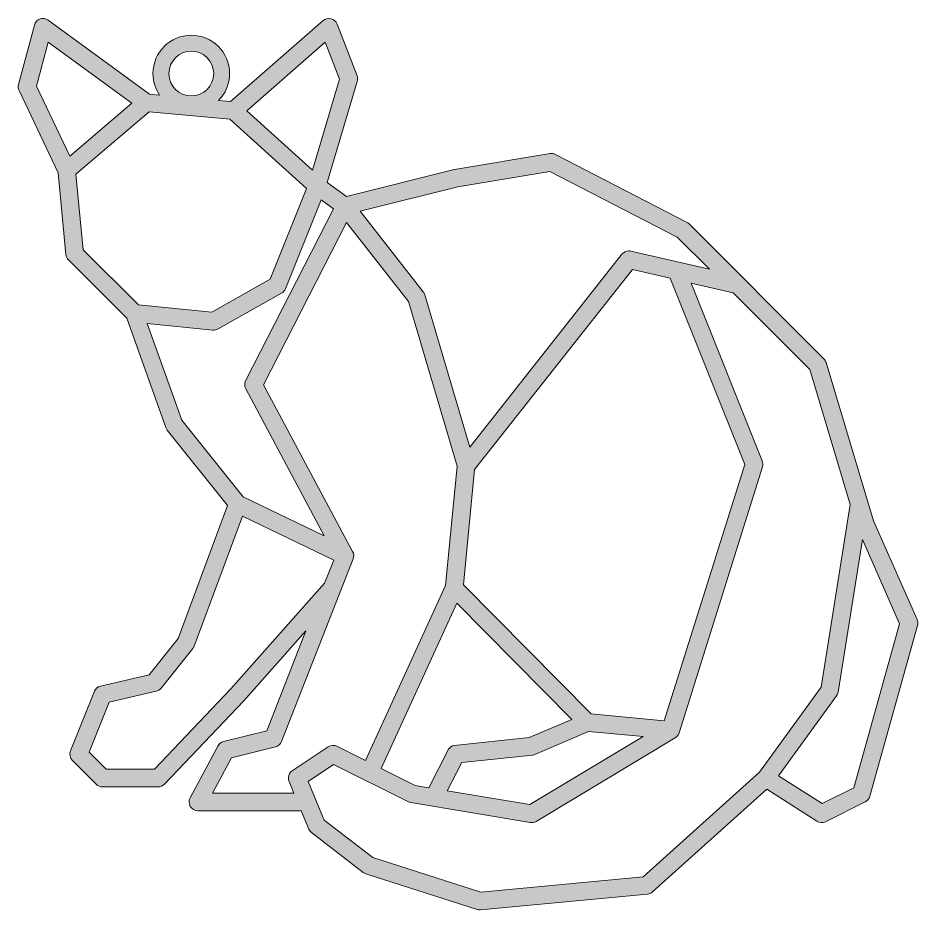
# Model space of a CAD drawing. Extents: x 5 to 4381, y -984 to -15.
# Drawn here: x 2676.1 to 2915.9, y -428.1 to -190.5 of the extents above; entities that cross this region are included whole.
import ezdxf

# ---------------------------------------------------------------- set-up
doc = ezdxf.new("R2010")
doc.units = 0
doc.header["$MEASUREMENT"] = 0
doc.layers.add('Layer 1', color=7, linetype='Continuous')

msp = doc.modelspace()

# ---------------------------------------------------------------- hatches: boundary and pattern name
at = {"layer": 'Layer 1', "true_color": 0xd0d1d3}
h = msp.add_hatch(color=254, dxfattribs=at)
h.dxf.hatch_style = 2
edge = h.paths.add_edge_path()
edge.add_spline(control_points=[(2686.81, -231.71), (2686.81, -231.71), (2688.88, -253.51), (2688.88, -253.51), (2688.94, -254.06), (2689.18, -254.57), (2689.57, -254.96), (2689.57, -254.96), (2705.06, -270.45), (2705.06, -270.45), (2705.06, -270.45), (2715.46, -299.58), (2715.46, -299.58), (2715.47, -299.59), (2715.47, -299.6), (2715.47, -299.6), (2715.56, -299.84), (2715.68, -300.06), (2715.84, -300.26), (2715.84, -300.26), (2731.94, -320.39), (2731.94, -320.39), (2731.94, -320.39), (2718.78, -355.82), (2718.78, -355.82), (2718.78, -355.82), (2711.06, -365.47), (2711.06, -365.47), (2711.06, -365.47), (2698.1, -368.46), (2698.1, -368.46), (2697.36, -368.63), (2696.74, -369.15), (2696.45, -369.87), (2696.45, -369.87), (2690.1, -385.75), (2690.1, -385.75), (2689.75, -386.62), (2689.95, -387.61), (2690.62, -388.28), (2690.62, -388.28), (2696.97, -394.63), (2696.97, -394.63), (2697.41, -395.08), (2698, -395.32), (2698.63, -395.32), (2698.63, -395.32), (2713.45, -395.32), (2713.45, -395.32), (2714.08, -395.32), (2714.7, -395.06), (2715.14, -394.6), (2715.14, -394.6), (2736.31, -372.37), (2736.31, -372.37), (2736.31, -372.37), (2752.8, -353.78), (2752.8, -353.78), (2752.8, -353.78), (2742.39, -380.4), (2742.39, -380.4), (2742.39, -380.4), (2730.86, -383.28), (2730.86, -383.28), (2730.22, -383.44), (2729.68, -383.87), (2729.36, -384.45), (2729.36, -384.45), (2721.96, -398.2), (2721.96, -398.2), (2721.57, -398.93), (2721.59, -399.82), (2722.01, -400.53), (2722.43, -401.23), (2723.2, -401.67), (2724.03, -401.67), (2724.03, -401.67), (2751.56, -401.67), (2751.56, -401.67), (2751.56, -401.67), (2753.6, -406.57), (2753.6, -406.57), (2753.76, -406.94), (2754.01, -407.27), (2754.33, -407.52), (2754.33, -407.52), (2768.1, -418.11), (2768.1, -418.11), (2768.3, -418.27), (2768.53, -418.4), (2768.79, -418.48), (2768.79, -418.48), (2798.44, -428.01), (2798.44, -428.01), (2798.69, -428.09), (2798.92, -428.12), (2799.16, -428.12), (2799.2, -428.12), (2799.28, -428.12), (2799.32, -428.12), (2799.32, -428.12), (2843.82, -423.88), (2843.82, -423.88), (2844.32, -423.83), (2844.8, -423.62), (2845.17, -423.29), (2845.17, -423.29), (2875.58, -395.92), (2875.58, -395.92), (2875.58, -395.92), (2888.89, -404.47), (2888.89, -404.47), (2889.58, -404.92), (2890.47, -404.96), (2891.21, -404.6), (2891.21, -404.6), (2901.79, -399.31), (2901.79, -399.31), (2902.38, -399.01), (2902.82, -398.47), (2903, -397.84), (2903, -397.84), (2915.7, -352.33), (2915.7, -352.33), (2915.85, -351.81), (2915.81, -351.25), (2915.59, -350.75), (2915.59, -350.75), (2904.01, -324.43), (2904.01, -324.43), (2904.01, -324.43), (2891.35, -282.25), (2891.35, -282.25), (2891.24, -281.88), (2891.04, -281.53), (2890.76, -281.26), (2890.76, -281.26), (2854.79, -245.28), (2854.79, -245.28), (2854.61, -245.11), (2854.42, -244.97), (2854.2, -244.85), (2854.2, -244.85), (2819.28, -226.86), (2819.28, -226.86), (2818.83, -226.63), (2818.33, -226.55), (2817.83, -226.63), (2817.83, -226.63), (2792.42, -230.87), (2792.42, -230.87), (2792.38, -230.87), (2792.31, -230.89), (2792.27, -230.9), (2792.27, -230.9), (2763.66, -238.05), (2763.66, -238.05), (2763.66, -238.05), (2758.5, -234.36), (2758.5, -234.36), (2758.5, -234.36), (2766.49, -207.4), (2766.49, -207.4), (2766.64, -206.92), (2766.62, -206.38), (2766.43, -205.89), (2766.43, -205.89), (2761.14, -192.13), (2761.14, -192.13), (2760.87, -191.42), (2760.26, -190.88), (2759.51, -190.7), (2758.77, -190.51), (2757.98, -190.7), (2757.41, -191.2), (2757.41, -191.2), (2732.76, -212.77), (2732.76, -212.77), (2732.76, -212.77), (2729.53, -212.47), (2729.53, -212.47), (2731.35, -210.63), (2732.48, -208.1), (2732.48, -205.3), (2732.48, -199.67), (2727.9, -195.09), (2722.27, -195.09), (2716.64, -195.09), (2712.06, -199.67), (2712.06, -205.3), (2712.06, -207.43), (2712.72, -209.41), (2713.84, -211.05), (2713.84, -211.05), (2711.13, -210.8), (2711.13, -210.8), (2711.13, -210.8), (2684.15, -191.08), (2684.15, -191.08), (2683.52, -190.62), (2682.71, -190.5), (2681.98, -190.76), (2681.24, -191.02), (2680.69, -191.62), (2680.49, -192.37), (2680.49, -192.37), (2676.25, -208.24), (2676.25, -208.24), (2676.11, -208.78), (2676.17, -209.35), (2676.4, -209.85), (2676.4, -209.85), (2686.81, -231.71), (2686.81, -231.71)], knot_values=[0, 0, 0, 0, 1, 1, 1, 2, 2, 2, 3, 3, 3, 4, 4, 4, 5, 5, 5, 6, 6, 6, 7, 7, 7, 8, 8, 8, 9, 9, 9, 10, 10, 10, 11, 11, 11, 12, 12, 12, 13, 13, 13, 14, 14, 14, 15, 15, 15, 16, 16, 16, 17, 17, 17, 18, 18, 18, 19, 19, 19, 20, 20, 20, 21, 21, 21, 22, 22, 22, 23, 23, 23, 24, 24, 24, 25, 25, 25, 26, 26, 26, 27, 27, 27, 28, 28, 28, 29, 29, 29, 30, 30, 30, 31, 31, 31, 32, 32, 32, 33, 33, 33, 34, 34, 34, 35, 35, 35, 36, 36, 36, 37, 37, 37, 38, 38, 38, 39, 39, 39, 40, 40, 40, 41, 41, 41, 42, 42, 42, 43, 43, 43, 44, 44, 44, 45, 45, 45, 46, 46, 46, 47, 47, 47, 48, 48, 48, 49, 49, 49, 50, 50, 50, 51, 51, 51, 52, 52, 52, 53, 53, 53, 54, 54, 54, 55, 55, 55, 56, 56, 56, 57, 57, 57, 58, 58, 58, 59, 59, 59, 60, 60, 60, 61, 61, 61, 62, 62, 62, 63, 63, 63, 64, 64, 64, 65, 65, 65, 66, 66, 66, 67, 67, 67, 68, 68, 68, 69, 69, 69, 70, 70, 70, 71, 71, 71, 71], degree=3, periodic=1)
edge = h.paths.add_edge_path()
edge.add_spline(control_points=[(2722.27, -199.34), (2725.56, -199.34), (2728.24, -202.01), (2728.24, -205.3), (2728.24, -208.59), (2725.56, -211.27), (2722.27, -211.27), (2718.98, -211.27), (2716.31, -208.59), (2716.31, -205.3), (2716.31, -202.01), (2718.98, -199.34), (2722.27, -199.34)], knot_values=[0, 0, 0, 0, 1, 1, 1, 2, 2, 2, 3, 3, 3, 4, 4, 4, 4], degree=3, periodic=1)
edge = h.paths.add_edge_path()
edge.add_spline(control_points=[(2732.85, -369.19), (2732.85, -369.19), (2712.44, -390.62), (2712.44, -390.62), (2712.44, -390.62), (2699.6, -390.62), (2699.6, -390.62), (2699.6, -390.62), (2695.04, -386.06), (2695.04, -386.06), (2695.04, -386.06), (2700.36, -372.76), (2700.36, -372.76), (2700.36, -372.76), (2712.92, -369.86), (2712.92, -369.86), (2713.43, -369.75), (2713.9, -369.45), (2714.23, -369.04), (2714.23, -369.04), (2722.69, -358.46), (2722.69, -358.46), (2722.85, -358.25), (2722.97, -358.04), (2723.06, -357.81), (2723.06, -357.81), (2735.91, -323.19), (2735.91, -323.19), (2735.91, -323.19), (2760.2, -334.89), (2760.2, -334.89), (2760.2, -334.89), (2757.76, -341.1), (2757.76, -341.1), (2757.76, -341.1), (2732.85, -369.19), (2732.85, -369.19)], knot_values=[0, 0, 0, 0, 1, 1, 1, 2, 2, 2, 3, 3, 3, 4, 4, 4, 5, 5, 5, 6, 6, 6, 7, 7, 7, 8, 8, 8, 9, 9, 9, 10, 10, 10, 11, 11, 11, 12, 12, 12, 12], degree=3, periodic=1)
edge = h.paths.add_edge_path()
edge.add_spline(control_points=[(2910.95, -351.88), (2910.95, -351.88), (2898.76, -395.57), (2898.76, -395.57), (2898.76, -395.57), (2890.31, -399.79), (2890.31, -399.79), (2890.31, -399.79), (2878.71, -392.34), (2878.71, -392.34), (2878.71, -392.34), (2894.18, -371.07), (2894.18, -371.07), (2894.4, -370.77), (2894.54, -370.42), (2894.6, -370.05), (2894.6, -370.05), (2901.08, -329.45), (2901.08, -329.45), (2901.08, -329.45), (2910.95, -351.88), (2910.95, -351.88)], knot_values=[0, 0, 0, 0, 1, 1, 1, 2, 2, 2, 3, 3, 3, 4, 4, 4, 5, 5, 5, 6, 6, 6, 7, 7, 7, 7], degree=3, periodic=1)
edge = h.paths.add_edge_path()
edge.add_spline(control_points=[(2887.02, -284.16), (2887.02, -284.16), (2897.81, -320.12), (2897.81, -320.12), (2897.81, -320.12), (2890.04, -368.76), (2890.04, -368.76), (2890.04, -368.76), (2873.59, -391.39), (2873.59, -391.39), (2873.59, -391.39), (2842.6, -419.27), (2842.6, -419.27), (2842.6, -419.27), (2799.42, -423.39), (2799.42, -423.39), (2799.42, -423.39), (2770.64, -414.14), (2770.64, -414.14), (2770.64, -414.14), (2757.7, -404.19), (2757.7, -404.19), (2757.7, -404.19), (2753.4, -393.85), (2753.4, -393.85), (2753.4, -393.85), (2760.17, -389.33), (2760.17, -389.33), (2760.17, -389.33), (2780.12, -399.31), (2780.12, -399.31), (2780.32, -399.4), (2780.53, -399.48), (2780.75, -399.52), (2780.75, -399.52), (2812.53, -404.81), (2812.53, -404.81), (2813.08, -404.9), (2813.64, -404.8), (2814.11, -404.52), (2814.11, -404.52), (2851.16, -382.29), (2851.16, -382.29), (2851.66, -381.99), (2852.02, -381.52), (2852.19, -380.97), (2852.19, -380.97), (2874.41, -310.08), (2874.41, -310.08), (2874.57, -309.57), (2874.55, -309.01), (2874.36, -308.51), (2874.36, -308.51), (2855.44, -261.14), (2855.44, -261.14), (2855.44, -261.14), (2866.58, -263.72), (2866.58, -263.72), (2866.58, -263.72), (2887.02, -284.16), (2887.02, -284.16)], knot_values=[0, 0, 0, 0, 1, 1, 1, 2, 2, 2, 3, 3, 3, 4, 4, 4, 5, 5, 5, 6, 6, 6, 7, 7, 7, 8, 8, 8, 9, 9, 9, 10, 10, 10, 11, 11, 11, 12, 12, 12, 13, 13, 13, 14, 14, 14, 15, 15, 15, 16, 16, 16, 17, 17, 17, 18, 18, 18, 19, 19, 19, 20, 20, 20, 20], degree=3, periodic=1)
h.paths.add_polyline_path([(2828.8, -375.9), (2794.76, -341.5), (2797.73, -310.82), (2839.76, -257.51), (2849.86, -259.85), (2869.68, -309.47), (2848.28, -377.75)])
edge = h.paths.add_edge_path()
edge.add_spline(control_points=[(2842.61, -381.93), (2842.61, -381.93), (2812.45, -400.03), (2812.45, -400.03), (2812.45, -400.03), (2790.41, -396.36), (2790.41, -396.36), (2790.41, -396.36), (2794.31, -388.83), (2794.31, -388.83), (2794.31, -388.83), (2813.23, -386.84), (2813.23, -386.84), (2813.42, -386.82), (2813.6, -386.77), (2813.78, -386.69), (2813.78, -386.69), (2828.1, -380.55), (2828.1, -380.55), (2828.1, -380.55), (2842.61, -381.93), (2842.61, -381.93)], knot_values=[0, 0, 0, 0, 1, 1, 1, 2, 2, 2, 3, 3, 3, 4, 4, 4, 5, 5, 5, 6, 6, 6, 7, 7, 7, 7], degree=3, periodic=1)
edge = h.paths.add_edge_path()
edge.add_spline(control_points=[(2823.63, -377.36), (2823.63, -377.36), (2812.31, -382.2), (2812.31, -382.2), (2812.31, -382.2), (2792.32, -384.31), (2792.32, -384.31), (2791.68, -384.38), (2791.13, -384.76), (2790.83, -385.32), (2790.83, -385.32), (2785.53, -395.55), (2785.53, -395.55), (2785.53, -395.55), (2781.9, -394.94), (2781.9, -394.94), (2781.9, -394.94), (2772.89, -390.43), (2772.89, -390.43), (2772.89, -390.43), (2793.01, -346.42), (2793.01, -346.42), (2793.01, -346.42), (2823.63, -377.36), (2823.63, -377.36)], knot_values=[0, 0, 0, 0, 1, 1, 1, 2, 2, 2, 3, 3, 3, 4, 4, 4, 5, 5, 5, 6, 6, 6, 7, 7, 7, 8, 8, 8, 8], degree=3, periodic=1)
edge = h.paths.add_edge_path()
edge.add_spline(control_points=[(2793.29, -235.49), (2793.29, -235.49), (2817.82, -231.4), (2817.82, -231.4), (2817.82, -231.4), (2851.72, -248.86), (2851.72, -248.86), (2851.72, -248.86), (2860.29, -257.44), (2860.29, -257.44), (2860.29, -257.44), (2839.37, -252.59), (2839.37, -252.59), (2839.19, -252.55), (2839.02, -252.53), (2838.84, -252.53), (2838.13, -252.53), (2837.44, -252.85), (2836.99, -253.43), (2836.99, -253.43), (2796.49, -304.8), (2796.49, -304.8), (2796.49, -304.8), (2784.48, -264.26), (2784.48, -264.26), (2784.39, -263.97), (2784.26, -263.71), (2784.07, -263.48), (2784.07, -263.48), (2767.26, -242), (2767.26, -242), (2767.26, -242), (2793.29, -235.49), (2793.29, -235.49)], knot_values=[0, 0, 0, 0, 1, 1, 1, 2, 2, 2, 3, 3, 3, 4, 4, 4, 5, 5, 5, 6, 6, 6, 7, 7, 7, 8, 8, 8, 9, 9, 9, 10, 10, 10, 11, 11, 11, 11], degree=3, periodic=1)
edge = h.paths.add_edge_path()
edge.add_spline(control_points=[(2780.1, -266.03), (2780.1, -266.03), (2793.09, -309.9), (2793.09, -309.9), (2793.09, -309.9), (2790.02, -341.65), (2790.02, -341.65), (2790.02, -341.65), (2768.68, -388.33), (2768.68, -388.33), (2768.68, -388.33), (2761.06, -384.52), (2761.06, -384.52), (2760.3, -384.14), (2759.41, -384.2), (2758.71, -384.66), (2758.71, -384.66), (2749.18, -391.01), (2749.18, -391.01), (2748.25, -391.63), (2747.88, -392.84), (2748.31, -393.87), (2748.31, -393.87), (2749.6, -396.97), (2749.6, -396.97), (2749.6, -396.97), (2727.96, -396.97), (2727.96, -396.97), (2727.96, -396.97), (2733.01, -387.59), (2733.01, -387.59), (2733.01, -387.59), (2744.7, -384.67), (2744.7, -384.67), (2745.44, -384.48), (2746.05, -383.95), (2746.32, -383.25), (2746.32, -383.25), (2765.37, -334.57), (2765.37, -334.57), (2765.62, -333.93), (2765.58, -333.22), (2765.25, -332.61), (2765.25, -332.61), (2741.49, -288.19), (2741.49, -288.19), (2741.49, -288.19), (2763.6, -244.94), (2763.6, -244.94), (2763.6, -244.94), (2780.1, -266.03), (2780.1, -266.03)], knot_values=[0, 0, 0, 0, 1, 1, 1, 2, 2, 2, 3, 3, 3, 4, 4, 4, 5, 5, 5, 6, 6, 6, 7, 7, 7, 8, 8, 8, 9, 9, 9, 10, 10, 10, 11, 11, 11, 12, 12, 12, 13, 13, 13, 14, 14, 14, 15, 15, 15, 16, 16, 16, 17, 17, 17, 17], degree=3, periodic=1)
edge = h.paths.add_edge_path()
edge.add_spline(control_points=[(2760.16, -241.33), (2760.16, -241.33), (2736.75, -287.14), (2736.75, -287.14), (2736.4, -287.83), (2736.41, -288.64), (2736.77, -289.32), (2736.77, -289.32), (2757.71, -328.47), (2757.71, -328.47), (2757.71, -328.47), (2736.11, -318.07), (2736.11, -318.07), (2736.11, -318.07), (2719.76, -297.63), (2719.76, -297.63), (2719.76, -297.63), (2710.56, -271.87), (2710.56, -271.87), (2710.56, -271.87), (2728.03, -273.62), (2728.03, -273.62), (2728.49, -273.66), (2729, -273.56), (2729.41, -273.33), (2729.41, -273.33), (2746.34, -263.81), (2746.34, -263.81), (2746.81, -263.54), (2747.18, -263.13), (2747.37, -262.63), (2747.37, -262.63), (2756.84, -238.96), (2756.84, -238.96), (2756.84, -238.96), (2760.16, -241.33), (2760.16, -241.33)], knot_values=[0, 0, 0, 0, 1, 1, 1, 2, 2, 2, 3, 3, 3, 4, 4, 4, 5, 5, 5, 6, 6, 6, 7, 7, 7, 8, 8, 8, 9, 9, 9, 10, 10, 10, 11, 11, 11, 12, 12, 12, 12], degree=3, periodic=1)
h.paths.add_polyline_path([(2757.96, -196.96), (2761.76, -206.83), (2754.58, -231.05), (2737.09, -215.23)])
h.paths.add_polyline_path([(2732.56, -217.47), (2752.98, -235.95), (2743.32, -260.11), (2727.75, -268.87), (2708.17, -266.91), (2693.48, -252.23), (2691.56, -232.07), (2711.04, -215.51)])
h.paths.add_polyline_path([(2684.15, -196.9), (2706.48, -213.22), (2689.92, -227.3), (2681.02, -208.62)])

# ---------------------------------------------------------------- linework, layer by layer
at = {"layer": 'Layer 1', "lineweight": 0}
for points in [[(2684.15, -196.9), (2706.48, -213.22), (2689.92, -227.3), (2681.02, -208.62), (2684.15, -196.9)], [(2757.96, -196.96), (2761.76, -206.83), (2754.58, -231.05), (2737.09, -215.23), (2757.96, -196.96)], [(2732.56, -217.47), (2752.98, -235.95), (2743.32, -260.11), (2727.75, -268.87), (2708.17, -266.91), (2693.48, -252.23), (2691.56, -232.07), (2711.04, -215.51), (2732.56, -217.47)], [(2828.8, -375.9), (2794.76, -341.5), (2797.73, -310.82), (2839.76, -257.51), (2849.86, -259.85), (2869.68, -309.47), (2848.28, -377.75), (2828.8, -375.9)]]:
    msp.add_lwpolyline(points, dxfattribs=at)
for points, knots in [([(2686.81, -231.71), (2686.81, -231.71), (2688.88, -253.51), (2688.88, -253.51), (2688.94, -254.06), (2689.18, -254.57), (2689.57, -254.96), (2689.57, -254.96), (2705.06, -270.45), (2705.06, -270.45), (2705.06, -270.45), (2715.46, -299.58), (2715.46, -299.58), (2715.47, -299.59), (2715.47, -299.6), (2715.47, -299.6), (2715.56, -299.84), (2715.68, -300.06), (2715.84, -300.26), (2715.84, -300.26), (2731.94, -320.39), (2731.94, -320.39), (2731.94, -320.39), (2718.78, -355.82), (2718.78, -355.82), (2718.78, -355.82), (2711.06, -365.47), (2711.06, -365.47), (2711.06, -365.47), (2698.1, -368.46), (2698.1, -368.46), (2697.36, -368.63), (2696.74, -369.15), (2696.45, -369.87), (2696.45, -369.87), (2690.1, -385.75), (2690.1, -385.75), (2689.75, -386.62), (2689.95, -387.61), (2690.62, -388.28), (2690.62, -388.28), (2696.97, -394.63), (2696.97, -394.63), (2697.41, -395.08), (2698, -395.32), (2698.63, -395.32), (2698.63, -395.32), (2713.45, -395.32), (2713.45, -395.32), (2714.08, -395.32), (2714.7, -395.06), (2715.14, -394.6), (2715.14, -394.6), (2736.31, -372.37), (2736.31, -372.37), (2736.31, -372.37), (2752.8, -353.78), (2752.8, -353.78), (2752.8, -353.78), (2742.39, -380.4), (2742.39, -380.4), (2742.39, -380.4), (2730.86, -383.28), (2730.86, -383.28), (2730.22, -383.44), (2729.68, -383.87), (2729.36, -384.45), (2729.36, -384.45), (2721.96, -398.2), (2721.96, -398.2), (2721.57, -398.93), (2721.59, -399.82), (2722.01, -400.53), (2722.43, -401.23), (2723.2, -401.67), (2724.03, -401.67), (2724.03, -401.67), (2751.56, -401.67), (2751.56, -401.67), (2751.56, -401.67), (2753.6, -406.57), (2753.6, -406.57), (2753.76, -406.94), (2754.01, -407.27), (2754.33, -407.52), (2754.33, -407.52), (2768.1, -418.11), (2768.1, -418.11), (2768.3, -418.27), (2768.53, -418.4), (2768.79, -418.48), (2768.79, -418.48), (2798.44, -428.01), (2798.44, -428.01), (2798.69, -428.09), (2798.92, -428.12), (2799.16, -428.12), (2799.2, -428.12), (2799.28, -428.12), (2799.32, -428.12), (2799.32, -428.12), (2843.82, -423.88), (2843.82, -423.88), (2844.32, -423.83), (2844.8, -423.62), (2845.17, -423.29), (2845.17, -423.29), (2875.58, -395.92), (2875.58, -395.92), (2875.58, -395.92), (2888.89, -404.47), (2888.89, -404.47), (2889.58, -404.92), (2890.47, -404.96), (2891.21, -404.6), (2891.21, -404.6), (2901.79, -399.31), (2901.79, -399.31), (2902.38, -399.01), (2902.82, -398.47), (2903, -397.84), (2903, -397.84), (2915.7, -352.33), (2915.7, -352.33), (2915.85, -351.81), (2915.81, -351.25), (2915.59, -350.75), (2915.59, -350.75), (2904.01, -324.43), (2904.01, -324.43), (2904.01, -324.43), (2891.35, -282.25), (2891.35, -282.25), (2891.24, -281.88), (2891.04, -281.53), (2890.76, -281.26), (2890.76, -281.26), (2854.79, -245.28), (2854.79, -245.28), (2854.61, -245.11), (2854.42, -244.97), (2854.2, -244.85), (2854.2, -244.85), (2819.28, -226.86), (2819.28, -226.86), (2818.83, -226.63), (2818.33, -226.55), (2817.83, -226.63), (2817.83, -226.63), (2792.42, -230.87), (2792.42, -230.87), (2792.38, -230.87), (2792.31, -230.89), (2792.27, -230.9), (2792.27, -230.9), (2763.66, -238.05), (2763.66, -238.05), (2763.66, -238.05), (2758.5, -234.36), (2758.5, -234.36), (2758.5, -234.36), (2766.49, -207.4), (2766.49, -207.4), (2766.64, -206.92), (2766.62, -206.38), (2766.43, -205.89), (2766.43, -205.89), (2761.14, -192.13), (2761.14, -192.13), (2760.87, -191.42), (2760.26, -190.88), (2759.51, -190.7), (2758.77, -190.51), (2757.98, -190.7), (2757.41, -191.2), (2757.41, -191.2), (2732.76, -212.77), (2732.76, -212.77), (2732.76, -212.77), (2729.53, -212.47), (2729.53, -212.47), (2731.35, -210.63), (2732.48, -208.1), (2732.48, -205.3), (2732.48, -199.67), (2727.9, -195.09), (2722.27, -195.09), (2716.64, -195.09), (2712.06, -199.67), (2712.06, -205.3), (2712.06, -207.43), (2712.72, -209.41), (2713.84, -211.05), (2713.84, -211.05), (2711.13, -210.8), (2711.13, -210.8), (2711.13, -210.8), (2684.15, -191.08), (2684.15, -191.08), (2683.52, -190.62), (2682.71, -190.5), (2681.98, -190.76), (2681.24, -191.02), (2680.69, -191.62), (2680.49, -192.37), (2680.49, -192.37), (2676.25, -208.24), (2676.25, -208.24), (2676.11, -208.78), (2676.17, -209.35), (2676.4, -209.85), (2676.4, -209.85), (2686.81, -231.71), (2686.81, -231.71)], [0, 0, 0, 0, 1, 1, 1, 2, 2, 2, 3, 3, 3, 4, 4, 4, 5, 5, 5, 6, 6, 6, 7, 7, 7, 8, 8, 8, 9, 9, 9, 10, 10, 10, 11, 11, 11, 12, 12, 12, 13, 13, 13, 14, 14, 14, 15, 15, 15, 16, 16, 16, 17, 17, 17, 18, 18, 18, 19, 19, 19, 20, 20, 20, 21, 21, 21, 22, 22, 22, 23, 23, 23, 24, 24, 24, 25, 25, 25, 26, 26, 26, 27, 27, 27, 28, 28, 28, 29, 29, 29, 30, 30, 30, 31, 31, 31, 32, 32, 32, 33, 33, 33, 34, 34, 34, 35, 35, 35, 36, 36, 36, 37, 37, 37, 38, 38, 38, 39, 39, 39, 40, 40, 40, 41, 41, 41, 42, 42, 42, 43, 43, 43, 44, 44, 44, 45, 45, 45, 46, 46, 46, 47, 47, 47, 48, 48, 48, 49, 49, 49, 50, 50, 50, 51, 51, 51, 52, 52, 52, 53, 53, 53, 54, 54, 54, 55, 55, 55, 56, 56, 56, 57, 57, 57, 58, 58, 58, 59, 59, 59, 60, 60, 60, 61, 61, 61, 62, 62, 62, 63, 63, 63, 64, 64, 64, 65, 65, 65, 66, 66, 66, 67, 67, 67, 68, 68, 68, 69, 69, 69, 70, 70, 70, 71, 71, 71, 71]), ([(2722.27, -199.34), (2725.56, -199.34), (2728.24, -202.01), (2728.24, -205.3), (2728.24, -208.59), (2725.56, -211.27), (2722.27, -211.27), (2718.98, -211.27), (2716.31, -208.59), (2716.31, -205.3), (2716.31, -202.01), (2718.98, -199.34), (2722.27, -199.34)], [0, 0, 0, 0, 1, 1, 1, 2, 2, 2, 3, 3, 3, 4, 4, 4, 4]), ([(2793.29, -235.49), (2793.29, -235.49), (2817.82, -231.4), (2817.82, -231.4), (2817.82, -231.4), (2851.72, -248.86), (2851.72, -248.86), (2851.72, -248.86), (2860.29, -257.44), (2860.29, -257.44), (2860.29, -257.44), (2839.37, -252.59), (2839.37, -252.59), (2839.19, -252.55), (2839.02, -252.53), (2838.84, -252.53), (2838.13, -252.53), (2837.44, -252.85), (2836.99, -253.43), (2836.99, -253.43), (2796.49, -304.8), (2796.49, -304.8), (2796.49, -304.8), (2784.48, -264.26), (2784.48, -264.26), (2784.39, -263.97), (2784.26, -263.71), (2784.07, -263.48), (2784.07, -263.48), (2767.26, -242), (2767.26, -242), (2767.26, -242), (2793.29, -235.49), (2793.29, -235.49)], [0, 0, 0, 0, 1, 1, 1, 2, 2, 2, 3, 3, 3, 4, 4, 4, 5, 5, 5, 6, 6, 6, 7, 7, 7, 8, 8, 8, 9, 9, 9, 10, 10, 10, 11, 11, 11, 11]), ([(2760.16, -241.33), (2760.16, -241.33), (2736.75, -287.14), (2736.75, -287.14), (2736.4, -287.83), (2736.41, -288.64), (2736.77, -289.32), (2736.77, -289.32), (2757.71, -328.47), (2757.71, -328.47), (2757.71, -328.47), (2736.11, -318.07), (2736.11, -318.07), (2736.11, -318.07), (2719.76, -297.63), (2719.76, -297.63), (2719.76, -297.63), (2710.56, -271.87), (2710.56, -271.87), (2710.56, -271.87), (2728.03, -273.62), (2728.03, -273.62), (2728.49, -273.66), (2729, -273.56), (2729.41, -273.33), (2729.41, -273.33), (2746.34, -263.81), (2746.34, -263.81), (2746.81, -263.54), (2747.18, -263.13), (2747.37, -262.63), (2747.37, -262.63), (2756.84, -238.96), (2756.84, -238.96), (2756.84, -238.96), (2760.16, -241.33), (2760.16, -241.33)], [0, 0, 0, 0, 1, 1, 1, 2, 2, 2, 3, 3, 3, 4, 4, 4, 5, 5, 5, 6, 6, 6, 7, 7, 7, 8, 8, 8, 9, 9, 9, 10, 10, 10, 11, 11, 11, 12, 12, 12, 12]), ([(2780.1, -266.03), (2780.1, -266.03), (2793.09, -309.9), (2793.09, -309.9), (2793.09, -309.9), (2790.02, -341.65), (2790.02, -341.65), (2790.02, -341.65), (2768.68, -388.33), (2768.68, -388.33), (2768.68, -388.33), (2761.06, -384.52), (2761.06, -384.52), (2760.3, -384.14), (2759.41, -384.2), (2758.71, -384.66), (2758.71, -384.66), (2749.18, -391.01), (2749.18, -391.01), (2748.25, -391.63), (2747.88, -392.84), (2748.31, -393.87), (2748.31, -393.87), (2749.6, -396.97), (2749.6, -396.97), (2749.6, -396.97), (2727.96, -396.97), (2727.96, -396.97), (2727.96, -396.97), (2733.01, -387.59), (2733.01, -387.59), (2733.01, -387.59), (2744.7, -384.67), (2744.7, -384.67), (2745.44, -384.48), (2746.05, -383.95), (2746.32, -383.25), (2746.32, -383.25), (2765.37, -334.57), (2765.37, -334.57), (2765.62, -333.93), (2765.58, -333.22), (2765.25, -332.61), (2765.25, -332.61), (2741.49, -288.19), (2741.49, -288.19), (2741.49, -288.19), (2763.6, -244.94), (2763.6, -244.94), (2763.6, -244.94), (2780.1, -266.03), (2780.1, -266.03)], [0, 0, 0, 0, 1, 1, 1, 2, 2, 2, 3, 3, 3, 4, 4, 4, 5, 5, 5, 6, 6, 6, 7, 7, 7, 8, 8, 8, 9, 9, 9, 10, 10, 10, 11, 11, 11, 12, 12, 12, 13, 13, 13, 14, 14, 14, 15, 15, 15, 16, 16, 16, 17, 17, 17, 17]), ([(2887.02, -284.16), (2887.02, -284.16), (2897.81, -320.12), (2897.81, -320.12), (2897.81, -320.12), (2890.04, -368.76), (2890.04, -368.76), (2890.04, -368.76), (2873.59, -391.39), (2873.59, -391.39), (2873.59, -391.39), (2842.6, -419.27), (2842.6, -419.27), (2842.6, -419.27), (2799.42, -423.39), (2799.42, -423.39), (2799.42, -423.39), (2770.64, -414.14), (2770.64, -414.14), (2770.64, -414.14), (2757.7, -404.19), (2757.7, -404.19), (2757.7, -404.19), (2753.4, -393.85), (2753.4, -393.85), (2753.4, -393.85), (2760.17, -389.33), (2760.17, -389.33), (2760.17, -389.33), (2780.12, -399.31), (2780.12, -399.31), (2780.32, -399.4), (2780.53, -399.48), (2780.75, -399.52), (2780.75, -399.52), (2812.53, -404.81), (2812.53, -404.81), (2813.08, -404.9), (2813.64, -404.8), (2814.11, -404.52), (2814.11, -404.52), (2851.16, -382.29), (2851.16, -382.29), (2851.66, -381.99), (2852.02, -381.52), (2852.19, -380.97), (2852.19, -380.97), (2874.41, -310.08), (2874.41, -310.08), (2874.57, -309.57), (2874.55, -309.01), (2874.36, -308.51), (2874.36, -308.51), (2855.44, -261.14), (2855.44, -261.14), (2855.44, -261.14), (2866.58, -263.72), (2866.58, -263.72), (2866.58, -263.72), (2887.02, -284.16), (2887.02, -284.16)], [0, 0, 0, 0, 1, 1, 1, 2, 2, 2, 3, 3, 3, 4, 4, 4, 5, 5, 5, 6, 6, 6, 7, 7, 7, 8, 8, 8, 9, 9, 9, 10, 10, 10, 11, 11, 11, 12, 12, 12, 13, 13, 13, 14, 14, 14, 15, 15, 15, 16, 16, 16, 17, 17, 17, 18, 18, 18, 19, 19, 19, 20, 20, 20, 20]), ([(2732.85, -369.19), (2732.85, -369.19), (2712.44, -390.62), (2712.44, -390.62), (2712.44, -390.62), (2699.6, -390.62), (2699.6, -390.62), (2699.6, -390.62), (2695.04, -386.06), (2695.04, -386.06), (2695.04, -386.06), (2700.36, -372.76), (2700.36, -372.76), (2700.36, -372.76), (2712.92, -369.86), (2712.92, -369.86), (2713.43, -369.75), (2713.9, -369.45), (2714.23, -369.04), (2714.23, -369.04), (2722.69, -358.46), (2722.69, -358.46), (2722.85, -358.25), (2722.97, -358.04), (2723.06, -357.81), (2723.06, -357.81), (2735.91, -323.19), (2735.91, -323.19), (2735.91, -323.19), (2760.2, -334.89), (2760.2, -334.89), (2760.2, -334.89), (2757.76, -341.1), (2757.76, -341.1), (2757.76, -341.1), (2732.85, -369.19), (2732.85, -369.19)], [0, 0, 0, 0, 1, 1, 1, 2, 2, 2, 3, 3, 3, 4, 4, 4, 5, 5, 5, 6, 6, 6, 7, 7, 7, 8, 8, 8, 9, 9, 9, 10, 10, 10, 11, 11, 11, 12, 12, 12, 12]), ([(2910.95, -351.88), (2910.95, -351.88), (2898.76, -395.57), (2898.76, -395.57), (2898.76, -395.57), (2890.31, -399.79), (2890.31, -399.79), (2890.31, -399.79), (2878.71, -392.34), (2878.71, -392.34), (2878.71, -392.34), (2894.18, -371.07), (2894.18, -371.07), (2894.4, -370.77), (2894.54, -370.42), (2894.6, -370.05), (2894.6, -370.05), (2901.08, -329.45), (2901.08, -329.45), (2901.08, -329.45), (2910.95, -351.88), (2910.95, -351.88)], [0, 0, 0, 0, 1, 1, 1, 2, 2, 2, 3, 3, 3, 4, 4, 4, 5, 5, 5, 6, 6, 6, 7, 7, 7, 7]), ([(2823.63, -377.36), (2823.63, -377.36), (2812.31, -382.2), (2812.31, -382.2), (2812.31, -382.2), (2792.32, -384.31), (2792.32, -384.31), (2791.68, -384.38), (2791.13, -384.76), (2790.83, -385.32), (2790.83, -385.32), (2785.53, -395.55), (2785.53, -395.55), (2785.53, -395.55), (2781.9, -394.94), (2781.9, -394.94), (2781.9, -394.94), (2772.89, -390.43), (2772.89, -390.43), (2772.89, -390.43), (2793.01, -346.42), (2793.01, -346.42), (2793.01, -346.42), (2823.63, -377.36), (2823.63, -377.36)], [0, 0, 0, 0, 1, 1, 1, 2, 2, 2, 3, 3, 3, 4, 4, 4, 5, 5, 5, 6, 6, 6, 7, 7, 7, 8, 8, 8, 8]), ([(2842.61, -381.93), (2842.61, -381.93), (2812.45, -400.03), (2812.45, -400.03), (2812.45, -400.03), (2790.41, -396.36), (2790.41, -396.36), (2790.41, -396.36), (2794.31, -388.83), (2794.31, -388.83), (2794.31, -388.83), (2813.23, -386.84), (2813.23, -386.84), (2813.42, -386.82), (2813.6, -386.77), (2813.78, -386.69), (2813.78, -386.69), (2828.1, -380.55), (2828.1, -380.55), (2828.1, -380.55), (2842.61, -381.93), (2842.61, -381.93)], [0, 0, 0, 0, 1, 1, 1, 2, 2, 2, 3, 3, 3, 4, 4, 4, 5, 5, 5, 6, 6, 6, 7, 7, 7, 7])]:
    msp.add_open_spline(points, degree=3, knots=knots, dxfattribs=at)

doc.saveas('drawing.dxf')
